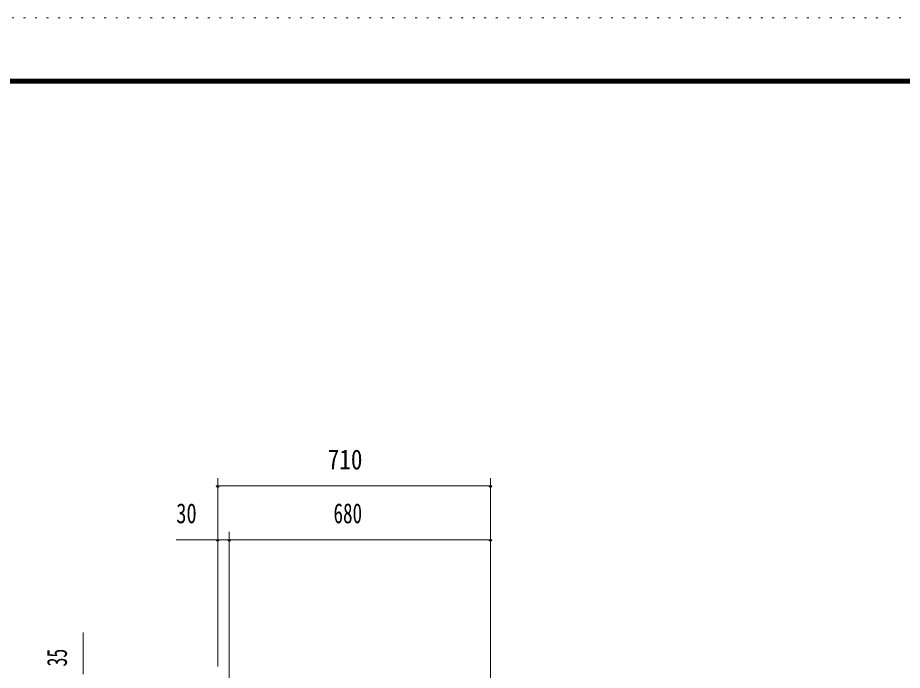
# Model space of a CAD drawing. Units: millimetres, scale not verified. Extents: x -5940 to 5940, y -4200 to 4200.
# Drawn here: x -4010 to -1706, y 2501 to 4200 of the extents above; entities that cross this region are included whole.
import ezdxf
from ezdxf.enums import TextEntityAlignment as Align

# ---------------------------------------------------------------- set-up
doc = ezdxf.new("R2010")
doc.units = ezdxf.units.MM
doc.header["$LTSCALE"] = 10
doc.linetypes.add('USER5', pattern=[3, 0.5, -2.5])
for name, color, linetype, lineweight in [('0-6_2-53DIM', 3, 'Continuous', 18), ('0-B_F-F4PAPAER', 5, 'Continuous', 18), ('0-C_F-E_J_ADD', 5, 'USER5', 18)]:
    doc.layers.add(name, color=color, linetype=linetype, lineweight=lineweight)
doc.styles.add('ＭＳ ゴシック', font='')
doc.styles.get('ＭＳ ゴシック').set_extended_font_data('MS Gothic')

msp = doc.modelspace()

# ---------------------------------------------------------------- linework, layer by layer
at = {"layer": '0-6_2-53DIM'}
for p, q in [((-3489.26, 3001.27), (-3489.26, 2511.27)), ((-2779.26, 3001.27), (-2779.26, 2055.4)), ((-3485.26, 2981.27), (-3493.26, 2981.27)), ((-3489.26, 2981.27), (-2779.26, 2981.27)), ((-2775.26, 2981.27), (-2783.26, 2981.27)), ((-3489.26, 2861.27), (-3489.26, 2511.27)), ((-3459.26, 2861.27), (-3459.26, 2476.27)), ((-2779.26, 2861.27), (-2779.26, 2055.4)), ((-3489.26, 2841.27), (-3597.26, 2841.27)), ((-3485.26, 2841.27), (-3493.26, 2841.27)), ((-3489.26, 2841.27), (-3459.26, 2841.27)), ((-3455.26, 2841.27), (-3463.26, 2841.27)), ((-3455.26, 2841.27), (-3463.26, 2841.27)), ((-3459.26, 2841.27), (-2779.26, 2841.27)), ((-2775.26, 2841.27), (-2783.26, 2841.27)), ((-3839.26, 2491.27), (-3839.26, 2599.27))]:
    msp.add_line(p, q, dxfattribs=at)
for centre in [(-3489.26, 2981.27), (-2779.26, 2981.27), (-3489.26, 2841.27), (-3459.26, 2841.27), (-3459.26, 2841.27), (-2779.26, 2841.27)]:
    msp.add_arc(centre, 4, 180, 0, dxfattribs=at)
at = {"layer": '0-B_F-F4PAPAER'}
for points in [[(-5740, -4000), (5740, -4000), (5740, 4040), (-5740, 4040)], [(-5739, -3999), (5739, -3999), (5739, 4039), (-5739, 4039)], [(-5738, -3998), (-5738, 4038), (5738, 4038), (5738, -3998)], [(-5737, -3997), (5737, -3997), (5737, 4037), (-5737, 4037)], [(-5736, -3996), (-5736, 4036), (5736, 4036), (5736, -3996)], [(-5735, -3995), (5735, -3995), (5735, 4035), (-5735, 4035)], [(-5734, -3994), (-5734, 4034), (5734, 4034), (5734, -3994)], [(-5733, -3993), (5733, -3993), (5733, 4033), (-5733, 4033)], [(-5732, -3992), (5732, -3992), (5732, 4032), (-5732, 4032)], [(-5731, -3991), (5731, -3991), (5731, 4031), (-5731, 4031)], [(-5730, -3990), (-5730, 4030), (5730, 4030), (5730, -3990)]]:
    msp.add_lwpolyline(points, close=True, dxfattribs=at)
at = {"layer": '0-C_F-E_J_ADD'}
msp.add_lwpolyline([(-5940, -4200), (5940, -4200), (5940, 4200), (-5940, 4200)], close=True, dxfattribs=at)

# ---------------------------------------------------------------- texts
at = {"layer": '0-6_2-53DIM', "color": 7, "style": 'ＭＳ ゴシック'}
for s, width, p in [('710', 0.85, (-3202.76, 3008.37)), ('30', 0.75, (-3597.26, 2868.37)), ('680', 0.7, (-3187.76, 2868.37))]:
    msp.add_text(s, height=52.1, dxfattribs=dict(at, width=width)).set_placement(p, align=Align.BOTTOM_LEFT)
at = {"layer": '0-6_2-53DIM', "color": 7, "style": 'ＭＳ ゴシック', "width": 0.65}
msp.add_text('35', height=52.1, rotation=90, dxfattribs=at).set_placement((-3866.36, 2511.27), align=Align.BOTTOM_LEFT)

doc.saveas('drawing.dxf')
